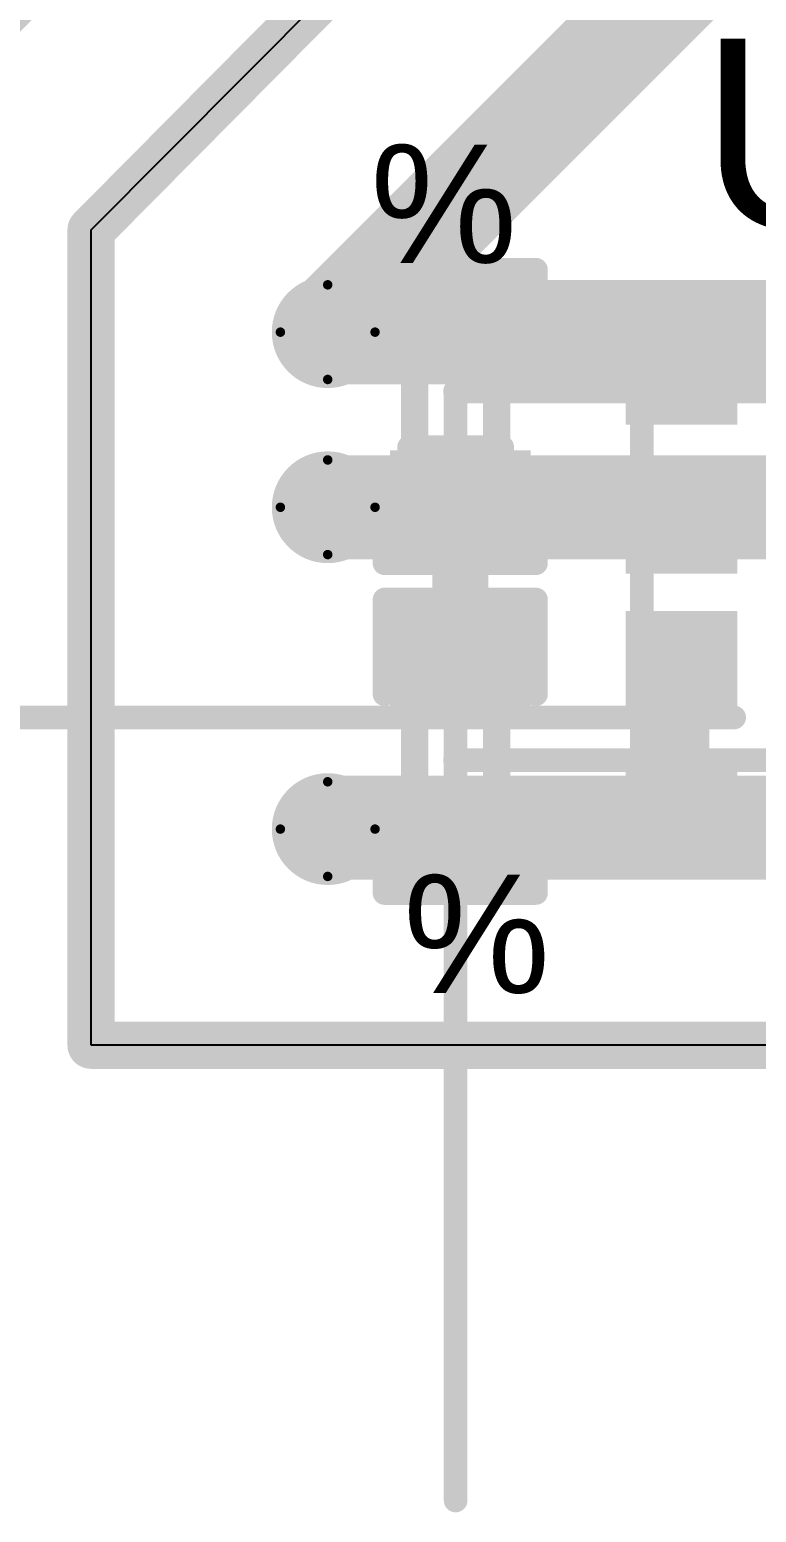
# Model space of a CAD drawing. Header units: millimetres. Extents: x -16 to 330, y -45 to 150.
# Drawn here: x 4.42 to 8.32, y -15.76 to -7.8 of the extents above; entities that cross this region are included whole.
import ezdxf

# ---------------------------------------------------------------- set-up
doc = ezdxf.new("R2010")
doc.units = ezdxf.units.MM
for name, color, linetype in [('BottomLayer', 5, 'Continuous'), ('BottomSolder', 6, 'Continuous'), ('DrillDrawing', 1, 'Continuous'), ('Mechanical13', 56, 'Continuous'), ('Mechanical2', 216, 'Continuous'), ('MidLayer1', 16, 'Continuous'), ('MidLayer2', 76, 'Continuous'), ('TopLayer', 1, 'Continuous'), ('TopOverlay', 2, 'Continuous'), ('TopPaste', 8, 'Continuous'), ('TopSolder', 216, 'Continuous'), ('ViaHoleLayer', 16, 'Continuous')]:
    doc.layers.add(name, color=color, linetype=linetype)
doc.styles.add('Arial', font='arial.ttf', dxfattribs={"height": 0.2})

# ---------------------------------------------------------------- blocks, each defined once
blk = doc.blocks.new('BME680_75')
at = {"layer": 'TopLayer'}
for points in [[(-1.49999954, 1.49999954), (-0.90000074, 1.49999954), (-0.90000074, 0.90000074), (-1.49999954, 0.90000074)], [(0.90000074, 1.49999954), (1.49999954, 1.49999954), (1.49999954, 0.90000074), (0.90000074, 0.90000074)], [(-1.49999954, 0.6999985999999999), (-0.90000074, 0.6999985999999999), (-0.90000074, 0.0999998), (-1.49999954, 0.0999998)], [(0.90000074, 0.6999985999999999), (1.49999954, 0.6999985999999999), (1.49999954, 0.0999998), (0.90000074, 0.0999998)], [(-1.49999954, -0.0999998), (-0.90000074, -0.0999998), (-0.90000074, -0.6999985999999999), (-1.49999954, -0.6999985999999999)], [(0.90000074, -0.0999998), (1.49999954, -0.0999998), (1.49999954, -0.6999985999999999), (0.90000074, -0.6999985999999999)], [(-1.49999954, -0.90000074), (-0.90000074, -0.90000074), (-0.90000074, -1.49999954), (-1.49999954, -1.49999954)], [(0.90000074, -0.90000074), (1.49999954, -0.90000074), (1.49999954, -1.49999954), (0.90000074, -1.49999954)]]:
    blk.add_hatch(color=1, dxfattribs=at).paths.add_polyline_path(points)
at = {"layer": 'TopPaste'}
for points in [[(-1.49999954, 1.49999954), (-0.90000074, 1.49999954), (-0.90000074, 0.90000074), (-1.49999954, 0.90000074)], [(0.90000074, 1.49999954), (1.49999954, 1.49999954), (1.49999954, 0.90000074), (0.90000074, 0.90000074)], [(-1.49999954, 0.6999985999999999), (-0.90000074, 0.6999985999999999), (-0.90000074, 0.0999998), (-1.49999954, 0.0999998)], [(0.90000074, 0.6999985999999999), (1.49999954, 0.6999985999999999), (1.49999954, 0.0999998), (0.90000074, 0.0999998)], [(-1.49999954, -0.0999998), (-0.90000074, -0.0999998), (-0.90000074, -0.6999985999999999), (-1.49999954, -0.6999985999999999)], [(0.90000074, -0.0999998), (1.49999954, -0.0999998), (1.49999954, -0.6999985999999999), (0.90000074, -0.6999985999999999)], [(-1.49999954, -0.90000074), (-0.90000074, -0.90000074), (-0.90000074, -1.49999954), (-1.49999954, -1.49999954)], [(0.90000074, -0.90000074), (1.49999954, -0.90000074), (1.49999954, -1.49999954), (0.90000074, -1.49999954)]]:
    blk.add_hatch(color=8, dxfattribs=at).paths.add_polyline_path(points)
at = {"layer": 'TopSolder'}
for points in [[(-1.49999954, 1.49999954), (-0.90000074, 1.49999954), (-0.90000074, 0.90000074), (-1.49999954, 0.90000074)], [(0.90000074, 1.49999954), (1.49999954, 1.49999954), (1.49999954, 0.90000074), (0.90000074, 0.90000074)], [(-1.49999954, 0.6999985999999999), (-0.90000074, 0.6999985999999999), (-0.90000074, 0.0999998), (-1.49999954, 0.0999998)], [(0.90000074, 0.6999985999999999), (1.49999954, 0.6999985999999999), (1.49999954, 0.0999998), (0.90000074, 0.0999998)], [(-1.49999954, -0.0999998), (-0.90000074, -0.0999998), (-0.90000074, -0.6999985999999999), (-1.49999954, -0.6999985999999999)], [(0.90000074, -0.0999998), (1.49999954, -0.0999998), (1.49999954, -0.6999985999999999), (0.90000074, -0.6999985999999999)], [(-1.49999954, -0.90000074), (-0.90000074, -0.90000074), (-0.90000074, -1.49999954), (-1.49999954, -1.49999954)], [(0.90000074, -0.90000074), (1.49999954, -0.90000074), (1.49999954, -1.49999954), (0.90000074, -1.49999954)]]:
    blk.add_hatch(color=216, dxfattribs=at).paths.add_polyline_path(points)
at = {"layer": 'TopOverlay'}
for points, const_width in [([(-0.635, 1.5494), (0.6096, 1.5494)], 0.127), ([(1.7272, 1.2192), (1.8542, 1.3462)], 0.254), ([(1.8542, 1.0922), (1.8542, 1.3462)], 0.254), ([(1.7272, 1.2192), (1.8542, 1.0922)], 0.254), ([(-0.635, -1.5494), (0.6096, -1.5494)], 0.127)]:
    blk.add_lwpolyline(points, dxfattribs=dict(at, const_width=const_width))
for points, const_width in [([(-0.66675, 1.5494, 1), (-0.60325, 1.5494, 1)], 0.0635), ([(0.57785, 1.5494, 1), (0.64135, 1.5494, 1)], 0.0635), ([(1.7907, 1.3462, 1), (1.9177, 1.3462, 1)], 0.127), ([(1.7907, 1.3462, 1), (1.9177, 1.3462, 1)], 0.127), ([(1.6637, 1.2192, 1), (1.7907, 1.2192, 1)], 0.127), ([(1.6637, 1.2192, 1), (1.7907, 1.2192, 1)], 0.127), ([(1.7907, 1.0922, 1), (1.9177, 1.0922, 1)], 0.127), ([(1.7907, 1.0922, 1), (1.9177, 1.0922, 1)], 0.127), ([(-0.66675, -1.5494, 1), (-0.60325, -1.5494, 1)], 0.0635), ([(0.57785, -1.5494, 1), (0.64135, -1.5494, 1)], 0.0635)]:
    blk.add_lwpolyline(points, format="xyb", close=True, dxfattribs=dict(at, const_width=const_width))
blk = doc.blocks.new('C___0402_172')
at = {"layer": 'TopLayer'}
for points in [[(-0.6985, -0.3175), (-0.6985, 0.3175), (-0.2412999999999999, 0.3175), (-0.2413, -0.3175)], [(0.2412999999999999, -0.3175), (0.2413, 0.3175), (0.6985, 0.3175), (0.6985, -0.3175)]]:
    blk.add_hatch(color=1, dxfattribs=at).paths.add_polyline_path(points)
at = {"layer": 'TopPaste'}
for points in [[(-0.6985, -0.3175), (-0.6985, 0.3175), (-0.2412999999999999, 0.3175), (-0.2413, -0.3175)], [(0.2412999999999999, -0.3175), (0.2413, 0.3175), (0.6985, 0.3175), (0.6985, -0.3175)]]:
    blk.add_hatch(color=8, dxfattribs=at).paths.add_polyline_path(points)
at = {"layer": 'TopSolder'}
for points in [[(-0.7584998799999999, -0.37749988), (-0.7584998799999999, 0.37749988), (-0.18130012, 0.37749988), (-0.18130012, -0.37749988)], [(0.18130012, -0.37749988), (0.18130012, 0.37749988), (0.7584998799999999, 0.37749988), (0.7584998799999999, -0.37749988)]]:
    blk.add_hatch(color=216, dxfattribs=at).paths.add_polyline_path(points)
at = {"layer": 'TopOverlay', "const_width": 0.127}
for points in [[(-0.7874, 0.4064), (-0.7874, -0.4064)], [(-0.7874, 0.4064), (-0.2794, 0.4064)], [(0.2794, 0.4064), (0.7874, 0.4064)], [(0.7874, 0.4064), (0.7874, -0.4064)], [(-0.7874, -0.4064), (-0.2794, -0.4064)], [(0.2794, -0.4064), (0.7874, -0.4064)]]:
    blk.add_lwpolyline(points, dxfattribs=at)
at = {"layer": 'TopOverlay', "const_width": 0.0635}
for points in [[(-0.8191499999999999, 0.4064, 1), (-0.7556499999999999, 0.4064, 1)], [(-0.8191499999999999, 0.4064, 1), (-0.7556499999999999, 0.4064, 1)], [(-0.31115, 0.4064, 1), (-0.24765, 0.4064, 1)], [(0.24765, 0.4064, 1), (0.31115, 0.4064, 1)], [(0.7556499999999999, 0.4064, 1), (0.8191499999999999, 0.4064, 1)], [(0.7556499999999999, 0.4064, 1), (0.8191499999999999, 0.4064, 1)], [(-0.8191499999999999, -0.4064, 1), (-0.7556499999999999, -0.4064, 1)], [(-0.8191499999999999, -0.4064, 1), (-0.7556499999999999, -0.4064, 1)], [(-0.31115, -0.4064, 1), (-0.24765, -0.4064, 1)], [(0.24765, -0.4064, 1), (0.31115, -0.4064, 1)], [(0.7556499999999999, -0.4064, 1), (0.8191499999999999, -0.4064, 1)], [(0.7556499999999999, -0.4064, 1), (0.8191499999999999, -0.4064, 1)]]:
    blk.add_lwpolyline(points, format="xyb", close=True, dxfattribs=at)
blk = doc.blocks.new('C___0402_173')
at = {"layer": 'TopLayer'}
for points in [[(-0.6985, -0.3175), (-0.6985, 0.3174999999999999), (-0.2413000000000001, 0.3175), (-0.2412999999999999, -0.3174999999999999)], [(0.2413000000000001, -0.3175), (0.2412999999999999, 0.3174999999999999), (0.6985, 0.3175), (0.6985, -0.3174999999999999)]]:
    blk.add_hatch(color=1, dxfattribs=at).paths.add_polyline_path(points)
at = {"layer": 'TopPaste'}
for points in [[(-0.6985, -0.3175), (-0.6985, 0.3174999999999999), (-0.2413000000000001, 0.3175), (-0.2412999999999999, -0.3174999999999999)], [(0.2413000000000001, -0.3175), (0.2412999999999999, 0.3174999999999999), (0.6985, 0.3175), (0.6985, -0.3174999999999999)]]:
    blk.add_hatch(color=8, dxfattribs=at).paths.add_polyline_path(points)
at = {"layer": 'TopSolder'}
for points in [[(-0.7584998799999999, -0.3774998800000001), (-0.7584998799999999, 0.3774998799999999), (-0.1813001200000001, 0.3774998800000001), (-0.1813001199999999, -0.3774998799999999)], [(0.1813001200000001, -0.3774998800000001), (0.1813001199999999, 0.3774998799999999), (0.7584998799999999, 0.3774998800000001), (0.7584998799999999, -0.3774998799999999)]]:
    blk.add_hatch(color=216, dxfattribs=at).paths.add_polyline_path(points)
at = {"layer": 'TopOverlay', "const_width": 0.127}
for points in [[(-0.7874, -0.4064), (-0.7874, 0.4064)], [(-0.2794, 0.4064), (-0.7874, 0.4064)], [(0.7874, 0.4064), (0.2794, 0.4064)], [(0.7874, -0.4064), (0.7874, 0.4064)], [(-0.2794, -0.4064), (-0.7874, -0.4064)], [(0.7874, -0.4064), (0.2794, -0.4064)]]:
    blk.add_lwpolyline(points, dxfattribs=at)
at = {"layer": 'TopOverlay', "const_width": 0.0635}
for points in [[(-0.8191499999999999, 0.4064, 1), (-0.7556499999999999, 0.4064, 1)], [(-0.8191499999999999, 0.4064, 1), (-0.7556499999999999, 0.4064, 1)], [(-0.31115, 0.4064, 1), (-0.24765, 0.4064, 1)], [(0.24765, 0.4064, 1), (0.31115, 0.4064, 1)], [(0.7556499999999999, 0.4064, 1), (0.8191499999999999, 0.4064, 1)], [(0.7556499999999999, 0.4064, 1), (0.8191499999999999, 0.4064, 1)], [(-0.8191499999999999, -0.4064, 1), (-0.7556499999999999, -0.4064, 1)], [(-0.8191499999999999, -0.4064, 1), (-0.7556499999999999, -0.4064, 1)], [(-0.31115, -0.4064, 1), (-0.24765, -0.4064, 1)], [(0.24765, -0.4064, 1), (0.31115, -0.4064, 1)], [(0.7556499999999999, -0.4064, 1), (0.8191499999999999, -0.4064, 1)], [(0.7556499999999999, -0.4064, 1), (0.8191499999999999, -0.4064, 1)]]:
    blk.add_lwpolyline(points, format="xyb", close=True, dxfattribs=at)

msp = doc.modelspace()

# ---------------------------------------------------------------- hatches: boundary and pattern name
at = {"layer": 'BottomLayer'}
h = msp.add_hatch(color=5, dxfattribs=at)
edge = h.paths.add_edge_path()
edge.add_arc((6.0197873, -9.423389839999999), 0.2999994, 0, 360)
h = msp.add_hatch(color=5, dxfattribs=at)
edge = h.paths.add_edge_path()
edge.add_arc((6.0197873, -10.36318984), 0.2999994, 0, 360)
h = msp.add_hatch(color=5, dxfattribs=at)
edge = h.paths.add_edge_path()
edge.add_arc((6.0197873, -12.09038984), 0.2999994, 0, 360)
at = {"layer": 'BottomSolder'}
h = msp.add_hatch(color=6, dxfattribs=at)
edge = h.paths.add_edge_path()
edge.add_arc((6.0197873, -9.423389839999999), 0.1499997, 0, 360)
h = msp.add_hatch(color=6, dxfattribs=at)
edge = h.paths.add_edge_path()
edge.add_arc((6.0197873, -10.36318984), 0.1499997, 0, 360)
h = msp.add_hatch(color=6, dxfattribs=at)
edge = h.paths.add_edge_path()
edge.add_arc((6.0197873, -12.09038984), 0.1499997, 0, 360)
at = {"layer": 'MidLayer1'}
h = msp.add_hatch(color=16, dxfattribs=at)
edge = h.paths.add_edge_path()
edge.add_arc((6.0197873, -9.423389839999999), 0.2999994, 0, 360)
h = msp.add_hatch(color=16, dxfattribs=at)
edge = h.paths.add_edge_path()
edge.add_arc((6.0197873, -10.36318984), 0.2999994, 0, 360)
h = msp.add_hatch(color=16, dxfattribs=at)
edge = h.paths.add_edge_path()
edge.add_arc((6.0197873, -12.09038984), 0.2999994, 0, 360)
at = {"layer": 'MidLayer2'}
h = msp.add_hatch(color=76, dxfattribs=at)
edge = h.paths.add_edge_path()
edge.add_arc((6.0197873, -9.423389839999999), 0.2999994, 0, 360)
h = msp.add_hatch(color=76, dxfattribs=at)
edge = h.paths.add_edge_path()
edge.add_arc((6.0197873, -10.36318984), 0.2999994, 0, 360)
h = msp.add_hatch(color=76, dxfattribs=at)
edge = h.paths.add_edge_path()
edge.add_arc((6.0197873, -12.09038984), 0.2999994, 0, 360)
at = {"layer": 'TopLayer'}
h = msp.add_hatch(color=1, dxfattribs=at)
edge = h.paths.add_edge_path()
edge.add_arc((6.0197873, -9.423389839999999), 0.2999994, 0, 360)
h = msp.add_hatch(color=1, dxfattribs=at)
edge = h.paths.add_edge_path()
edge.add_arc((6.0197873, -10.36318984), 0.2999994, 0, 360)
h = msp.add_hatch(color=1, dxfattribs=at)
edge = h.paths.add_edge_path()
edge.add_arc((6.0197873, -12.09038984), 0.2999994, 0, 360)
at = {"layer": 'TopSolder'}
h = msp.add_hatch(color=216, dxfattribs=at)
edge = h.paths.add_edge_path()
edge.add_arc((6.0197873, -9.423389839999999), 0.1499997, 0, 360)
h = msp.add_hatch(color=216, dxfattribs=at)
edge = h.paths.add_edge_path()
edge.add_arc((6.0197873, -10.36318984), 0.1499997, 0, 360)
h = msp.add_hatch(color=216, dxfattribs=at)
edge = h.paths.add_edge_path()
edge.add_arc((6.0197873, -12.09038984), 0.1499997, 0, 360)
at = {"layer": 'ViaHoleLayer'}
h = msp.add_hatch(color=16, dxfattribs=at)
edge = h.paths.add_edge_path()
edge.add_arc((6.0197873, -9.423389839999999), 0.1499997, 0, 360)
h = msp.add_hatch(color=16, dxfattribs=at)
edge = h.paths.add_edge_path()
edge.add_arc((6.0197873, -10.36318984), 0.1499997, 0, 360)
h = msp.add_hatch(color=16, dxfattribs=at)
edge = h.paths.add_edge_path()
edge.add_arc((6.0197873, -12.09038984), 0.1499997, 0, 360)

# ---------------------------------------------------------------- linework, layer by layer
at = {"layer": 'BottomLayer'}
for p, q in [((4.749987959999999, -8.874991139999999), (7.799989479999999, -5.80678798)), ((4.749987959999999, -13.24998874), (4.749987959999999, -8.874991139999999)), ((12.4998353, -13.24998874), (4.749987959999999, -13.24998874))]:
    msp.add_line(p, q, dxfattribs=at)
at = {"layer": 'DrillDrawing', "const_width": 0.0508}
for points in [[(5.7657873, -9.423389839999999), (6.0197873, -9.16938984)], [(6.0197873, -9.16938984), (6.2737873, -9.423389839999999)], [(5.7657873, -9.423389839999999), (6.0197873, -9.67738984)], [(6.0197873, -9.67738984), (6.2737873, -9.423389839999999)], [(5.7657873, -10.36318984), (6.0197873, -10.10918984)], [(6.0197873, -10.10918984), (6.2737873, -10.36318984)], [(5.7657873, -10.36318984), (6.0197873, -10.61718984)], [(6.0197873, -10.61718984), (6.2737873, -10.36318984)], [(5.7657873, -12.09038984), (6.0197873, -11.83638984)], [(6.0197873, -11.83638984), (6.2737873, -12.09038984)], [(5.7657873, -12.09038984), (6.0197873, -12.34438984)], [(6.0197873, -12.34438984), (6.2737873, -12.09038984)]]:
    msp.add_lwpolyline(points, dxfattribs=at)
at = {"layer": 'DrillDrawing', "const_width": 0.0254}
for points in [[(6.007087299999999, -9.16938984, 1), (6.0324873, -9.16938984, 1)], [(6.007087299999999, -9.16938984, 1), (6.0324873, -9.16938984, 1)], [(5.7530873, -9.423389839999999, 1), (5.778487299999999, -9.423389839999999, 1)], [(5.7530873, -9.423389839999999, 1), (5.778487299999999, -9.423389839999999, 1)], [(6.2610873, -9.423389839999999, 1), (6.2864873, -9.423389839999999, 1)], [(6.2610873, -9.423389839999999, 1), (6.2864873, -9.423389839999999, 1)], [(6.007087299999999, -9.67738984, 1), (6.0324873, -9.67738984, 1)], [(6.007087299999999, -9.67738984, 1), (6.0324873, -9.67738984, 1)], [(6.007087299999999, -10.10918984, 1), (6.0324873, -10.10918984, 1)], [(6.007087299999999, -10.10918984, 1), (6.0324873, -10.10918984, 1)], [(5.7530873, -10.36318984, 1), (5.778487299999999, -10.36318984, 1)], [(5.7530873, -10.36318984, 1), (5.778487299999999, -10.36318984, 1)], [(6.2610873, -10.36318984, 1), (6.2864873, -10.36318984, 1)], [(6.2610873, -10.36318984, 1), (6.2864873, -10.36318984, 1)], [(6.007087299999999, -10.61718984, 1), (6.0324873, -10.61718984, 1)], [(6.007087299999999, -10.61718984, 1), (6.0324873, -10.61718984, 1)], [(6.007087299999999, -11.83638984, 1), (6.0324873, -11.83638984, 1)], [(6.007087299999999, -11.83638984, 1), (6.0324873, -11.83638984, 1)], [(5.7530873, -12.09038984, 1), (5.778487299999999, -12.09038984, 1)], [(5.7530873, -12.09038984, 1), (5.778487299999999, -12.09038984, 1)], [(6.2610873, -12.09038984, 1), (6.2864873, -12.09038984, 1)], [(6.2610873, -12.09038984, 1), (6.2864873, -12.09038984, 1)], [(6.007087299999999, -12.34438984, 1), (6.0324873, -12.34438984, 1)], [(6.007087299999999, -12.34438984, 1), (6.0324873, -12.34438984, 1)]]:
    msp.add_lwpolyline(points, format="xyb", close=True, dxfattribs=at)
at = {"layer": 'Mechanical13', "const_width": 0.127}
for points in [[(4.756236359999999, -8.86619004), (7.806237879999999, -5.791189839999999)], [(4.756236359999999, -13.24119018), (4.756236359999999, -8.86619004)], [(6.456238039999999, -9.24119056), (6.476237999999999, -9.24119056)], [(6.456238039999999, -9.44119016), (6.456238039999999, -9.24119056)], [(6.476237999999999, -9.24119056), (6.93623708, -9.24119056)], [(6.476237999999999, -10.2411911), (6.476237999999999, -9.24119056)], [(6.93623708, -9.24119056), (6.95623704, -9.24119056)], [(6.93623708, -10.2411911), (6.93623708, -9.24119056)], [(6.95623704, -9.44119016), (6.95623704, -9.24119056)], [(7.706238079999999, -9.24119056), (10.70623716, -9.24119056)], [(7.706238079999999, -12.24118964), (7.706238079999999, -9.24119056)], [(6.456238039999999, -9.44119016), (6.476237999999999, -9.44119016)], [(6.476237999999999, -9.44119016), (6.93623708, -9.44119016)], [(6.49623796, -10.0411915), (6.49623796, -9.44119016)], [(6.91623712, -10.0411915), (6.91623712, -9.44119016)], [(6.93623708, -9.44119016), (6.95623704, -9.44119016)], [(6.70623754, -9.741189559999999), (14.65096892, -9.741189559999999)], [(6.70623754, -9.741189559999999), (14.65096892, -9.741189559999999)], [(6.70623754, -13.71355652), (6.70623754, -9.741189559999999)], [(6.70623754, -13.71355652), (6.70623754, -9.741189559999999)], [(6.456238039999999, -10.0411915), (6.476237999999999, -10.0411915)], [(6.456238039999999, -10.2411911), (6.456238039999999, -10.0411915)], [(6.476237999999999, -10.0411915), (6.93623708, -10.0411915)], [(6.93623708, -10.0411915), (6.95623704, -10.0411915)], [(6.95623704, -10.2411911), (6.95623704, -10.0411915)], [(6.456238039999999, -10.2411911), (6.476237999999999, -10.2411911)], [(6.476237999999999, -10.2411911), (6.93623708, -10.2411911)], [(6.93623708, -10.2411911), (6.95623704, -10.2411911)], [(6.456238039999999, -11.22119168), (6.476237999999999, -11.22119168)], [(6.456238039999999, -11.42119128), (6.456238039999999, -11.22119168)], [(6.476237999999999, -11.22119168), (6.93623708, -11.22119168)], [(6.476237999999999, -12.22118968), (6.476237999999999, -11.22119168)], [(6.93623708, -11.22119168), (6.95623704, -11.22119168)], [(6.93623708, -12.22118968), (6.93623708, -11.22119168)], [(6.95623704, -11.42119128), (6.95623704, -11.22119168)], [(6.456238039999999, -11.42119128), (6.476237999999999, -11.42119128)], [(6.476237999999999, -11.42119128), (6.93623708, -11.42119128)], [(6.49623796, -12.02119008), (6.49623796, -11.42119128)], [(6.91623712, -12.02119008), (6.91623712, -11.42119128)], [(6.93623708, -11.42119128), (6.95623704, -11.42119128)], [(0.25623774, -11.49119114), (8.20096658, -11.49119114)], [(0.25623774, -11.49119114), (8.20096658, -11.49119114)], [(6.70623754, -11.72119068), (14.65096892, -11.72119068)], [(6.70623754, -11.72119068), (14.65096892, -11.72119068)], [(6.70623754, -15.6935551), (6.70623754, -11.72119068)], [(6.70623754, -15.6935551), (6.70623754, -11.72119068)], [(6.456238039999999, -12.02119008), (6.476237999999999, -12.02119008)], [(6.456238039999999, -12.22118968), (6.456238039999999, -12.02119008)], [(6.476237999999999, -12.02119008), (6.93623708, -12.02119008)], [(6.93623708, -12.02119008), (6.95623704, -12.02119008)], [(6.95623704, -12.22118968), (6.95623704, -12.02119008)], [(6.456238039999999, -12.22118968), (6.476237999999999, -12.22118968)], [(6.476237999999999, -12.22118968), (6.93623708, -12.22118968)], [(6.93623708, -12.22118968), (6.95623704, -12.22118968)], [(7.706238079999999, -12.24118964), (10.70623716, -12.24118964)], [(4.756236359999999, -13.24119018), (12.5062361, -13.24119018)]]:
    msp.add_lwpolyline(points, dxfattribs=at)
at = {"layer": 'Mechanical13'}
for points, const_width in [([(4.72448636, -8.86619004, 1), (4.78798636, -8.86619004, 1)], 0.0635), ([(4.72448636, -8.86619004, 1), (4.78798636, -8.86619004, 1)], 0.0635), ([(6.42448804, -9.24119056, 1), (6.48798804, -9.24119056, 1)], 0.0635), ([(6.42448804, -9.24119056, 1), (6.48798804, -9.24119056, 1)], 0.0635), ([(6.444488, -9.24119056, 1), (6.507988, -9.24119056, 1)], 0.0635), ([(6.444488, -9.24119056, 1), (6.507988, -9.24119056, 1)], 0.0635), ([(6.444488, -9.24119056, 1), (6.507988, -9.24119056, 1)], 0.0635), ([(6.90448708, -9.24119056, 1), (6.96798708, -9.24119056, 1)], 0.0635), ([(6.90448708, -9.24119056, 1), (6.96798708, -9.24119056, 1)], 0.0635), ([(6.90448708, -9.24119056, 1), (6.96798708, -9.24119056, 1)], 0.0635), ([(6.92448704, -9.24119056, 1), (6.98798704, -9.24119056, 1)], 0.0635), ([(6.92448704, -9.24119056, 1), (6.98798704, -9.24119056, 1)], 0.0635), ([(7.67448808, -9.24119056, 1), (7.73798808, -9.24119056, 1)], 0.0635), ([(7.67448808, -9.24119056, 1), (7.73798808, -9.24119056, 1)], 0.0635), ([(6.42448804, -9.44119016, 1), (6.48798804, -9.44119016, 1)], 0.0635), ([(6.42448804, -9.44119016, 1), (6.48798804, -9.44119016, 1)], 0.0635), ([(6.444488, -9.44119016, 1), (6.507988, -9.44119016, 1)], 0.0635), ([(6.444488, -9.44119016, 1), (6.507988, -9.44119016, 1)], 0.0635), ([(6.46448796, -9.44119016, 1), (6.52798796, -9.44119016, 1)], 0.0635), ([(6.884487119999999, -9.44119016, 1), (6.947987119999999, -9.44119016, 1)], 0.0635), ([(6.90448708, -9.44119016, 1), (6.96798708, -9.44119016, 1)], 0.0635), ([(6.90448708, -9.44119016, 1), (6.96798708, -9.44119016, 1)], 0.0635), ([(6.92448704, -9.44119016, 1), (6.98798704, -9.44119016, 1)], 0.0635), ([(6.92448704, -9.44119016, 1), (6.98798704, -9.44119016, 1)], 0.0635), ([(6.70941254, -9.741189559999999, 1), (6.70306254, -9.741189559999999, 1)], 0.127), ([(6.70941254, -9.741189559999999, 1), (6.70306254, -9.741189559999999, 1)], 0.127), ([(6.67131254, -9.741189559999999, 1), (6.734812539999999, -9.741189559999999, 1)], 0.0635), ([(6.67131254, -9.741189559999999, 1), (6.734812539999999, -9.741189559999999, 1)], 0.0635), ([(6.674487539999999, -9.741189559999999, 1), (6.737987539999999, -9.741189559999999, 1)], 0.0635), ([(6.674487539999999, -9.741189559999999, 1), (6.737987539999999, -9.741189559999999, 1)], 0.0635), ([(6.674487539999999, -9.741189559999999, 1), (6.737987539999999, -9.741189559999999, 1)], 0.0635), ([(6.674487539999999, -9.741189559999999, 1), (6.737987539999999, -9.741189559999999, 1)], 0.0635), ([(6.67766254, -9.741189559999999, 1), (6.74116254, -9.741189559999999, 1)], 0.0635), ([(6.67766254, -9.741189559999999, 1), (6.74116254, -9.741189559999999, 1)], 0.0635), ([(6.42448804, -10.0411915, 1), (6.48798804, -10.0411915, 1)], 0.0635), ([(6.42448804, -10.0411915, 1), (6.48798804, -10.0411915, 1)], 0.0635), ([(6.444488, -10.0411915, 1), (6.507988, -10.0411915, 1)], 0.0635), ([(6.444488, -10.0411915, 1), (6.507988, -10.0411915, 1)], 0.0635), ([(6.46448796, -10.0411915, 1), (6.52798796, -10.0411915, 1)], 0.0635), ([(6.884487119999999, -10.0411915, 1), (6.947987119999999, -10.0411915, 1)], 0.0635), ([(6.90448708, -10.0411915, 1), (6.96798708, -10.0411915, 1)], 0.0635), ([(6.90448708, -10.0411915, 1), (6.96798708, -10.0411915, 1)], 0.0635), ([(6.92448704, -10.0411915, 1), (6.98798704, -10.0411915, 1)], 0.0635), ([(6.92448704, -10.0411915, 1), (6.98798704, -10.0411915, 1)], 0.0635), ([(6.42448804, -10.2411911, 1), (6.48798804, -10.2411911, 1)], 0.0635), ([(6.42448804, -10.2411911, 1), (6.48798804, -10.2411911, 1)], 0.0635), ([(6.444488, -10.2411911, 1), (6.507988, -10.2411911, 1)], 0.0635), ([(6.444488, -10.2411911, 1), (6.507988, -10.2411911, 1)], 0.0635), ([(6.444488, -10.2411911, 1), (6.507988, -10.2411911, 1)], 0.0635), ([(6.90448708, -10.2411911, 1), (6.96798708, -10.2411911, 1)], 0.0635), ([(6.90448708, -10.2411911, 1), (6.96798708, -10.2411911, 1)], 0.0635), ([(6.90448708, -10.2411911, 1), (6.96798708, -10.2411911, 1)], 0.0635), ([(6.92448704, -10.2411911, 1), (6.98798704, -10.2411911, 1)], 0.0635), ([(6.92448704, -10.2411911, 1), (6.98798704, -10.2411911, 1)], 0.0635), ([(6.42448804, -11.22119168, 1), (6.48798804, -11.22119168, 1)], 0.0635), ([(6.42448804, -11.22119168, 1), (6.48798804, -11.22119168, 1)], 0.0635), ([(6.444488, -11.22119168, 1), (6.507988, -11.22119168, 1)], 0.0635), ([(6.444488, -11.22119168, 1), (6.507988, -11.22119168, 1)], 0.0635), ([(6.444488, -11.22119168, 1), (6.507988, -11.22119168, 1)], 0.0635), ([(6.90448708, -11.22119168, 1), (6.96798708, -11.22119168, 1)], 0.0635), ([(6.90448708, -11.22119168, 1), (6.96798708, -11.22119168, 1)], 0.0635), ([(6.90448708, -11.22119168, 1), (6.96798708, -11.22119168, 1)], 0.0635), ([(6.92448704, -11.22119168, 1), (6.98798704, -11.22119168, 1)], 0.0635), ([(6.92448704, -11.22119168, 1), (6.98798704, -11.22119168, 1)], 0.0635), ([(6.42448804, -11.42119128, 1), (6.48798804, -11.42119128, 1)], 0.0635), ([(6.42448804, -11.42119128, 1), (6.48798804, -11.42119128, 1)], 0.0635), ([(6.444488, -11.42119128, 1), (6.507988, -11.42119128, 1)], 0.0635), ([(6.444488, -11.42119128, 1), (6.507988, -11.42119128, 1)], 0.0635), ([(6.46448796, -11.42119128, 1), (6.52798796, -11.42119128, 1)], 0.0635), ([(6.884487119999999, -11.42119128, 1), (6.947987119999999, -11.42119128, 1)], 0.0635), ([(6.90448708, -11.42119128, 1), (6.96798708, -11.42119128, 1)], 0.0635), ([(6.90448708, -11.42119128, 1), (6.96798708, -11.42119128, 1)], 0.0635), ([(6.92448704, -11.42119128, 1), (6.98798704, -11.42119128, 1)], 0.0635), ([(6.92448704, -11.42119128, 1), (6.98798704, -11.42119128, 1)], 0.0635), ([(8.169216579999999, -11.49119114, 1), (8.23271658, -11.49119114, 1)], 0.0635), ([(8.169216579999999, -11.49119114, 1), (8.23271658, -11.49119114, 1)], 0.0635), ([(6.70941254, -11.72119068, 1), (6.70306254, -11.72119068, 1)], 0.127), ([(6.70941254, -11.72119068, 1), (6.70306254, -11.72119068, 1)], 0.127), ([(6.67131254, -11.72119068, 1), (6.734812539999999, -11.72119068, 1)], 0.0635), ([(6.67131254, -11.72119068, 1), (6.734812539999999, -11.72119068, 1)], 0.0635), ([(6.674487539999999, -11.72119068, 1), (6.737987539999999, -11.72119068, 1)], 0.0635), ([(6.674487539999999, -11.72119068, 1), (6.737987539999999, -11.72119068, 1)], 0.0635), ([(6.674487539999999, -11.72119068, 1), (6.737987539999999, -11.72119068, 1)], 0.0635), ([(6.674487539999999, -11.72119068, 1), (6.737987539999999, -11.72119068, 1)], 0.0635), ([(6.67766254, -11.72119068, 1), (6.74116254, -11.72119068, 1)], 0.0635), ([(6.67766254, -11.72119068, 1), (6.74116254, -11.72119068, 1)], 0.0635), ([(6.42448804, -12.02119008, 1), (6.48798804, -12.02119008, 1)], 0.0635), ([(6.42448804, -12.02119008, 1), (6.48798804, -12.02119008, 1)], 0.0635), ([(6.444488, -12.02119008, 1), (6.507988, -12.02119008, 1)], 0.0635), ([(6.444488, -12.02119008, 1), (6.507988, -12.02119008, 1)], 0.0635), ([(6.46448796, -12.02119008, 1), (6.52798796, -12.02119008, 1)], 0.0635), ([(6.884487119999999, -12.02119008, 1), (6.947987119999999, -12.02119008, 1)], 0.0635), ([(6.90448708, -12.02119008, 1), (6.96798708, -12.02119008, 1)], 0.0635), ([(6.90448708, -12.02119008, 1), (6.96798708, -12.02119008, 1)], 0.0635), ([(6.92448704, -12.02119008, 1), (6.98798704, -12.02119008, 1)], 0.0635), ([(6.92448704, -12.02119008, 1), (6.98798704, -12.02119008, 1)], 0.0635), ([(6.42448804, -12.22118968, 1), (6.48798804, -12.22118968, 1)], 0.0635), ([(6.42448804, -12.22118968, 1), (6.48798804, -12.22118968, 1)], 0.0635), ([(6.444488, -12.22118968, 1), (6.507988, -12.22118968, 1)], 0.0635), ([(6.444488, -12.22118968, 1), (6.507988, -12.22118968, 1)], 0.0635), ([(6.444488, -12.22118968, 1), (6.507988, -12.22118968, 1)], 0.0635), ([(6.90448708, -12.22118968, 1), (6.96798708, -12.22118968, 1)], 0.0635), ([(6.90448708, -12.22118968, 1), (6.96798708, -12.22118968, 1)], 0.0635), ([(6.90448708, -12.22118968, 1), (6.96798708, -12.22118968, 1)], 0.0635), ([(6.92448704, -12.22118968, 1), (6.98798704, -12.22118968, 1)], 0.0635), ([(6.92448704, -12.22118968, 1), (6.98798704, -12.22118968, 1)], 0.0635), ([(7.67448808, -12.24118964, 1), (7.73798808, -12.24118964, 1)], 0.0635), ([(7.67448808, -12.24118964, 1), (7.73798808, -12.24118964, 1)], 0.0635), ([(4.72448636, -13.24119018, 1), (4.78798636, -13.24119018, 1)], 0.0635), ([(4.72448636, -13.24119018, 1), (4.78798636, -13.24119018, 1)], 0.0635), ([(6.674487539999999, -13.71355652, 1), (6.737987539999999, -13.71355652, 1)], 0.0635), ([(6.674487539999999, -13.71355652, 1), (6.737987539999999, -13.71355652, 1)], 0.0635), ([(6.674487539999999, -15.6935551, 1), (6.737987539999999, -15.6935551, 1)], 0.0635), ([(6.674487539999999, -15.6935551, 1), (6.737987539999999, -15.6935551, 1)], 0.0635)]:
    msp.add_lwpolyline(points, format="xyb", close=True, dxfattribs=dict(at, const_width=const_width))
at = {"layer": 'Mechanical2', "const_width": 0.254}
for points in [[(3.74998742, -8.24998858), (6.49998954, -5.499989)], [(4.749987959999999, -8.8749886), (7.799989479999999, -5.799988399999999)], [(4.749987959999999, -13.24998874), (4.749987959999999, -8.8749886)], [(4.749987959999999, -13.24998874), (12.4999877, -13.24998874)]]:
    msp.add_lwpolyline(points, dxfattribs=at)
at = {"layer": 'Mechanical2', "const_width": 0.127}
for points in [[(4.686487959999999, -8.8749886, 1), (4.81348796, -8.8749886, 1)], [(4.686487959999999, -8.8749886, 1), (4.81348796, -8.8749886, 1)], [(4.686487959999999, -13.24998874, 1), (4.81348796, -13.24998874, 1)], [(4.686487959999999, -13.24998874, 1), (4.81348796, -13.24998874, 1)]]:
    msp.add_lwpolyline(points, format="xyb", close=True, dxfattribs=at)
at = {"layer": 'MidLayer1'}
for p, q in [((4.749987959999999, -8.874991139999999), (7.799989479999999, -5.80678798)), ((4.749987959999999, -13.24998874), (4.749987959999999, -8.874991139999999)), ((12.4998353, -13.24998874), (4.749987959999999, -13.24998874))]:
    msp.add_line(p, q, dxfattribs=at)
at = {"layer": 'MidLayer1', "const_width": 0.5588}
for points in [[(6.0197873, -9.423389839999999), (8.599987879999999, -6.84318926)], [(6.0197873, -9.423389839999999), (10.15958852, -9.423389839999999)], [(6.03881698, -12.08250822), (10.65046892, -12.08250822)]]:
    msp.add_lwpolyline(points, dxfattribs=at)
at = {"layer": 'MidLayer1', "const_width": 0.2794}
for points in [[(5.8800873, -9.423389839999999, 1), (6.159487299999999, -9.423389839999999, 1)], [(5.8800873, -9.423389839999999, 1), (6.159487299999999, -9.423389839999999, 1)], [(5.89911698, -12.08250822, 1), (6.17851698, -12.08250822, 1)]]:
    msp.add_lwpolyline(points, format="xyb", close=True, dxfattribs=at)
at = {"layer": 'MidLayer2'}
for p, q in [((4.749987959999999, -8.874991139999999), (7.799989479999999, -5.80678798)), ((4.749987959999999, -13.24998874), (4.749987959999999, -8.874991139999999)), ((12.4998353, -13.24998874), (4.749987959999999, -13.24998874))]:
    msp.add_line(p, q, dxfattribs=at)
at = {"layer": 'MidLayer2', "const_width": 0.5588}
for points in [[(6.0197873, -10.36318984), (9.6773873, -10.36318984)], [(6.030935359999999, -12.09038984), (6.03881698, -12.08250822)]]:
    msp.add_lwpolyline(points, dxfattribs=at)
at = {"layer": 'MidLayer2', "const_width": 0.2794}
for points in [[(5.8800873, -10.36318984, 1), (6.159487299999999, -10.36318984, 1)], [(5.89123536, -12.09038984, 1), (6.170635359999999, -12.09038984, 1)], [(5.89911698, -12.08250822, 1), (6.17851698, -12.08250822, 1)]]:
    msp.add_lwpolyline(points, format="xyb", close=True, dxfattribs=at)
at = {"layer": 'TopLayer'}
for p, q in [((4.749987959999999, -8.874991139999999), (7.799989479999999, -5.80678798)), ((4.749987959999999, -13.24998874), (4.749987959999999, -8.874991139999999)), ((12.4998353, -13.24998874), (4.749987959999999, -13.24998874))]:
    msp.add_line(p, q, dxfattribs=at)
for points, const_width in [([(6.041087739999999, -9.4274894), (6.709689399999999, -9.4274894)], 0.2999994), ([(6.7309873, -9.4061915), (6.7514343, -9.4266385)], 0.2999994), ([(6.7514343, -9.4266385), (7.293035959999999, -9.4266385)], 0.2999994), ([(6.709689399999999, -9.4274894), (6.7309873, -9.4061915)], 0.1999996), ([(7.293035959999999, -9.4266385), (7.48678716, -9.6203897)], 0.2999994), ([(6.0197873, -9.44878984), (6.041087739999999, -9.4274894)], 0.1999996), ([(7.816291199999999, -9.51809374), (7.91858716, -9.6203897)], 0.2999994), ([(7.48678716, -9.6203897), (7.91858716, -9.6203897)], 0.2999994), ([(6.0197873, -10.36318984), (6.028387739999999, -10.3545894)], 0.2999994), ([(6.028387739999999, -10.3545894), (6.722389399999999, -10.3545894)], 0.2999994), ([(6.722389399999999, -10.3545894), (6.7309873, -10.3459915)], 0.2999994), ([(6.7309873, -11.17598984), (6.7309873, -10.3459915)], 0.2999994), ([(6.7309873, -10.3459915), (7.84418802, -10.3459915)], 0.2999994), ([(7.84418802, -10.3459915), (7.91858716, -10.42039064)], 0.2999994), ([(7.91858716, -12.02038998), (7.91858716, -11.22038904)], 0.2999994), ([(7.823187299999999, -12.11578984), (7.91858716, -12.02038998)], 0.2999994), ([(6.0324873, -12.10308984), (6.718287299999999, -12.10308984)], 0.2999994), ([(6.0197873, -12.09038984), (6.0324873, -12.10308984)], 0.1999996), ([(6.7309873, -12.11578984), (7.823187299999999, -12.11578984)], 0.2999994), ([(6.718287299999999, -12.10308984), (6.7309873, -12.11578984)], 0.1999996)]:
    msp.add_lwpolyline(points, dxfattribs=dict(at, const_width=const_width))
for points, const_width in [([(5.966089159999999, -9.4274894, 1), (6.11608632, -9.4274894, 1)], 0.1499997), ([(6.634690819999999, -9.4274894, 1), (6.78468798, -9.4274894, 1)], 0.1499997), ([(6.65598872, -9.4061915, 1), (6.805985879999999, -9.4061915, 1)], 0.1499997), ([(6.676435720000001, -9.4266385, 1), (6.826432879999999, -9.4266385, 1)], 0.1499997), ([(6.676435720000001, -9.4266385, 1), (6.826432879999999, -9.4266385, 1)], 0.1499997), ([(6.6809874, -9.4061915, 1), (6.780987199999999, -9.4061915, 1)], 0.0999998), ([(7.218037379999999, -9.4266385, 1), (7.36803454, -9.4266385, 1)], 0.1499997), ([(7.218037379999999, -9.4266385, 1), (7.36803454, -9.4266385, 1)], 0.1499997), ([(5.9697874, -9.44878984, 1), (6.0697872, -9.44878984, 1)], 0.0999998), ([(5.99108784, -9.4274894, 1), (6.09108764, -9.4274894, 1)], 0.0999998), ([(6.6596895, -9.4274894, 1), (6.7596893, -9.4274894, 1)], 0.0999998), ([(7.74129262, -9.51809374, 1), (7.891289779999999, -9.51809374, 1)], 0.1499997), ([(7.411788580000001, -9.6203897, 1), (7.561785739999999, -9.6203897, 1)], 0.1499997), ([(7.411788580000001, -9.6203897, 1), (7.561785739999999, -9.6203897, 1)], 0.1499997), ([(7.84358858, -9.6203897, 1), (7.993585739999999, -9.6203897, 1)], 0.1499997), ([(7.84358858, -9.6203897, 1), (7.993585739999999, -9.6203897, 1)], 0.1499997), ([(5.94478872, -10.36318984, 1), (6.09478588, -10.36318984, 1)], 0.1499997), ([(5.95338916, -10.3545894, 1), (6.103386319999999, -10.3545894, 1)], 0.1499997), ([(5.95338916, -10.3545894, 1), (6.103386319999999, -10.3545894, 1)], 0.1499997), ([(6.64739082, -10.3545894, 1), (6.79738798, -10.3545894, 1)], 0.1499997), ([(6.64739082, -10.3545894, 1), (6.79738798, -10.3545894, 1)], 0.1499997), ([(6.65598872, -10.3459915, 1), (6.805985879999999, -10.3459915, 1)], 0.1499997), ([(6.65598872, -10.3459915, 1), (6.805985879999999, -10.3459915, 1)], 0.1499997), ([(6.65598872, -10.3459915, 1), (6.805985879999999, -10.3459915, 1)], 0.1499997), ([(7.76918944, -10.3459915, 1), (7.919186599999999, -10.3459915, 1)], 0.1499997), ([(7.76918944, -10.3459915, 1), (7.919186599999999, -10.3459915, 1)], 0.1499997), ([(7.84358858, -10.42039064, 1), (7.993585739999999, -10.42039064, 1)], 0.1499997), ([(6.65598872, -11.17598984, 1), (6.805985879999999, -11.17598984, 1)], 0.1499997), ([(7.84358858, -11.22038904, 1), (7.993585739999999, -11.22038904, 1)], 0.1499997), ([(7.84358858, -12.02038998, 1), (7.993585739999999, -12.02038998, 1)], 0.1499997), ([(7.84358858, -12.02038998, 1), (7.993585739999999, -12.02038998, 1)], 0.1499997), ([(5.95748872, -12.10308984, 1), (6.10748588, -12.10308984, 1)], 0.1499997), ([(5.9697874, -12.09038984, 1), (6.0697872, -12.09038984, 1)], 0.0999998), ([(5.982487399999999, -12.10308984, 1), (6.082487199999999, -12.10308984, 1)], 0.0999998), ([(6.64328872, -12.10308984, 1), (6.793285879999999, -12.10308984, 1)], 0.1499997), ([(6.65598872, -12.11578984, 1), (6.805985879999999, -12.11578984, 1)], 0.1499997), ([(6.6682874, -12.10308984, 1), (6.7682872, -12.10308984, 1)], 0.0999998), ([(7.74818872, -12.11578984, 1), (7.89818588, -12.11578984, 1)], 0.1499997), ([(7.74818872, -12.11578984, 1), (7.89818588, -12.11578984, 1)], 0.1499997), ([(6.6809874, -12.11578984, 1), (6.780987199999999, -12.11578984, 1)], 0.0999998)]:
    msp.add_lwpolyline(points, format="xyb", close=True, dxfattribs=dict(at, const_width=const_width))

# ---------------------------------------------------------------- block references
for name, p, rotation in [('C___0402_173', (6.7309873, -9.8760915), 270), ('C___0402_172', (6.7309873, -11.64588984), 90)]:
    msp.add_blockref(name, p, dxfattribs=dict(rotation=rotation))
msp.add_blockref('BME680_75', (9.1185873, -10.82038984))

# ---------------------------------------------------------------- texts
at = {"layer": 'TopOverlay', "style": 'Arial'}
msp.add_text('U4', height=1.016, dxfattribs=at).set_placement((8.018195799999999, -8.864424739999999))
for rotation, p in [(360, (6.2483873, -9.05167608)), (180, (7.2135873, -12.3350782))]:
    msp.add_text('%', height=0.635, rotation=rotation, dxfattribs=at).set_placement(p)

doc.saveas('drawing.dxf')
